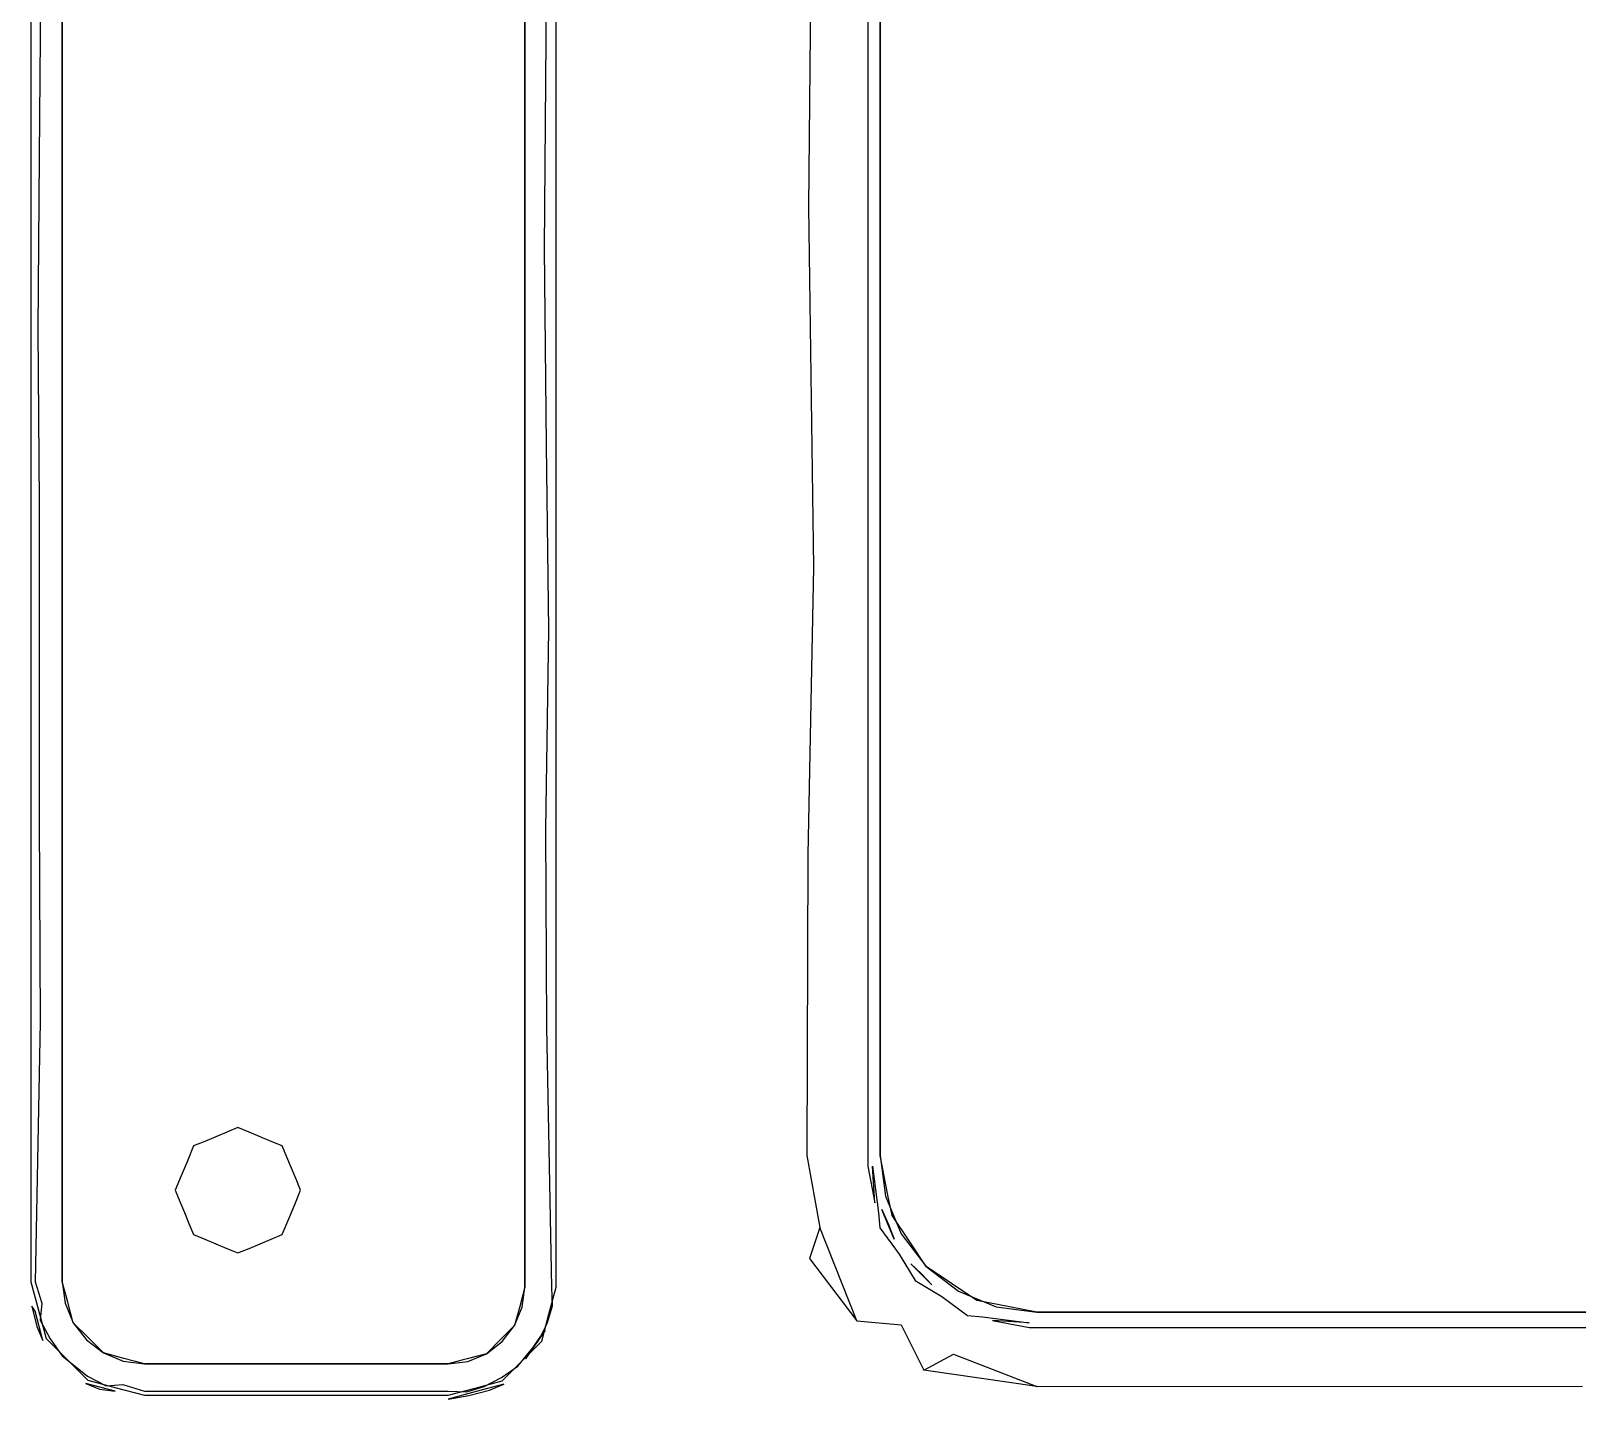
# Model space of a CAD drawing. Extents: x -23.2 to 18.8, y -18.4 to 11.3.
# Drawn here: x 2.6346 to 3.1277, y -0.4472 to -0.0108 of the extents above; entities that cross this region are included whole.
import ezdxf

# ---------------------------------------------------------------- set-up
doc = ezdxf.new("R2010")
doc.units = 0
doc.layers.add('FURNISHINGELEMENT', color=8, linetype='CONTINUOUS')

msp = doc.modelspace()

# ---------------------------------------------------------------- linework, layer by layer
at = {"layer": 'FURNISHINGELEMENT'}
for p, q in [((2.63458, 0.53418, 4.09996), (2.63458, -0.40976, 4.09996)), ((2.64458, 0.53418, 4.10996), (2.64458, -0.40976, 4.10996)), ((2.79209, -0.41153, 4.10996), (2.79209, 0.36576, 4.10996)), ((2.80209, -0.41153, 4.09996), (2.80209, 0.36576, 4.09996)), ((2.9054, 0.26048, 3.81737), (2.9054, -0.36952, 3.81737)), ((2.79209, 0.07428, 4.10996), (2.79209, -0.02288, 4.10996)), ((2.88388, 0.07509, 3.79847), (2.88254, -0.06693, 3.79634)), ((2.63791, 0.03271, 4.10741), (2.63719, -0.05091, 4.1067)), ((2.63791, 0.03271, 4.10741), (2.63719, -0.05091, 4.1067)), ((2.9054, -0.10805, 3.81737), (2.9054, 0.01085, 3.81737)), ((2.79842, -0.08014, 4.1077), (2.7991, 0.0069, 4.10709)), ((2.79842, -0.08014, 4.1077), (2.7991, 0.0069, 4.10709)), ((2.64458, -0.05578, 4.10996), (2.64458, 0.00321, 4.10996)), ((2.90144, 0.00281, 3.81731), (2.90144, -0.01108, 3.81731)), ((2.90144, -0.01108, 3.81731), (2.90144, -0.0158, 3.81731)), ((2.90144, -0.0158, 3.81731), (2.90144, -0.03246, 3.81731)), ((2.79209, -0.02288, 4.10996), (2.79209, -0.12004, 4.10996)), ((2.90144, -0.03246, 3.81731), (2.90144, -0.0344, 3.81731)), ((2.90144, -0.0344, 3.81731), (2.90144, -0.05301, 3.81731)), ((2.63719, -0.05091, 4.1067), (2.63678, -0.10614, 4.10621)), ((2.63719, -0.05091, 4.1067), (2.63678, -0.10614, 4.10621)), ((2.90144, -0.05301, 3.81731), (2.90144, -0.05384, 3.81731)), ((2.90144, -0.05384, 3.81731), (2.90144, -0.073, 3.81731)), ((2.64458, -0.11478, 4.10996), (2.64458, -0.05578, 4.10996)), ((2.88254, -0.06693, 3.79634), (2.88419, -0.18178, 3.79895)), ((2.90144, -0.073, 3.81731), (2.90144, -0.07523, 3.81731)), ((2.90144, -0.07523, 3.81731), (2.90144, -0.09299, 3.81731)), ((2.79905, -0.14292, 4.10714), (2.79842, -0.08014, 4.1077)), ((2.79905, -0.14292, 4.10714), (2.79842, -0.08014, 4.1077)), ((2.90144, -0.09299, 3.81731), (2.90144, -0.09383, 3.81731)), ((2.90144, -0.09383, 3.81731), (2.90144, -0.11244, 3.81731)), ((2.63678, -0.10614, 4.10621), (2.63724, -0.16132, 4.10676)), ((2.63678, -0.10614, 4.10621), (2.63724, -0.16132, 4.10676)), ((2.9054, -0.23878, 3.81737), (2.9054, -0.10805, 3.81737)), ((2.90144, -0.11244, 3.81731), (2.90144, -0.11299, 3.81731)), ((2.90144, -0.11299, 3.81731), (2.90144, -0.13104, 3.81731)), ((2.64458, -0.17378, 4.10996), (2.64458, -0.11478, 4.10996)), ((2.79209, -0.12004, 4.10996), (2.79209, -0.21721, 4.10996)), ((2.90144, -0.13104, 3.81731), (2.90144, -0.13298, 3.81731)), ((2.90144, -0.13298, 3.81731), (2.90144, -0.14965, 3.81731)), ((2.7998, -0.2018, 4.10633), (2.79905, -0.14292, 4.10714)), ((2.7998, -0.2018, 4.10633), (2.79905, -0.14292, 4.10714)), ((2.90144, -0.14965, 3.81731), (2.90144, -0.15297, 3.81731)), ((2.90144, -0.15297, 3.81731), (2.90144, -0.16825, 3.81731)), ((2.63724, -0.16132, 4.10676), (2.63726, -0.26176, 4.10677)), ((2.63724, -0.16132, 4.10676), (2.63726, -0.26176, 4.10677)), ((2.90144, -0.16825, 3.81731), (2.90144, -0.17297, 3.81731)), ((2.64458, -0.23277, 4.10996), (2.64458, -0.17378, 4.10996)), ((2.90144, -0.17297, 3.81731), (2.90144, -0.18685, 3.81731)), ((2.88419, -0.18178, 3.79895), (2.88232, -0.27356, 3.79598)), ((2.90144, -0.18685, 3.81731), (2.90144, -0.19296, 3.81731)), ((2.90144, -0.19296, 3.81731), (2.90144, -0.20546, 3.81731)), ((2.7988, -0.26552, 4.10738), (2.7998, -0.2018, 4.10633)), ((2.7988, -0.26552, 4.10738), (2.7998, -0.2018, 4.10633)), ((2.90144, -0.20546, 3.81731), (2.90144, -0.21296, 3.81731)), ((2.90144, -0.21296, 3.81731), (2.90144, -0.22406, 3.81731)), ((2.79209, -0.21721, 4.10996), (2.79209, -0.30111, 4.10996)), ((2.90144, -0.22406, 3.81731), (2.90144, -0.23295, 3.81731)), ((2.64458, -0.29177, 4.10996), (2.64458, -0.23277, 4.10996)), ((2.90144, -0.23295, 3.81731), (2.90144, -0.24267, 3.81731)), ((2.9054, -0.36952, 3.81737), (2.9054, -0.23878, 3.81737)), ((2.90144, -0.24267, 3.81731), (2.90144, -0.25294, 3.81731)), ((2.90144, -0.25294, 3.81731), (2.90144, -0.26127, 3.81731)), ((2.90144, -0.26127, 3.81731), (2.90144, -0.27294, 3.81731)), ((2.63726, -0.26176, 4.10677), (2.63751, -0.32695, 4.10703)), ((2.63726, -0.26176, 4.10677), (2.63751, -0.32695, 4.10703)), ((2.79916, -0.32871, 4.10703), (2.7988, -0.26552, 4.10738)), ((2.79916, -0.32871, 4.10703), (2.7988, -0.26552, 4.10738)), ((2.88232, -0.27356, 3.79598), (2.882, -0.36952, 3.79545)), ((2.90144, -0.27294, 3.81731), (2.90144, -0.27988, 3.81731)), ((2.90144, -0.27988, 3.81731), (2.90144, -0.29293, 3.81731)), ((2.64458, -0.35455, 4.10996), (2.64458, -0.29177, 4.10996)), ((2.90144, -0.29293, 3.81731), (2.90144, -0.29848, 3.81731)), ((2.90144, -0.29848, 3.81731), (2.90144, -0.31153, 3.81731)), ((2.79209, -0.30111, 4.10996), (2.79209, -0.35632, 4.10996)), ((2.90144, -0.31153, 3.81731), (2.90144, -0.31709, 3.81731)), ((2.90144, -0.31709, 3.81731), (2.90144, -0.33014, 3.81731)), ((2.63751, -0.32695, 4.10703), (2.63592, -0.40976, 4.10496)), ((2.63751, -0.32695, 4.10703), (2.63592, -0.40976, 4.10496)), ((2.80075, -0.41153, 4.10496), (2.79916, -0.32871, 4.10703)), ((2.80075, -0.41153, 4.10496), (2.79916, -0.32871, 4.10703)), ((2.90144, -0.33014, 3.81731), (2.90144, -0.33569, 3.81731)), ((2.90144, -0.33569, 3.81731), (2.90144, -0.35152, 3.81731)), ((2.64458, -0.40976, 4.10996), (2.64458, -0.35455, 4.10996)), ((2.90144, -0.35152, 3.81731), (2.90144, -0.3729, 3.81731)), ((2.79209, -0.35632, 4.10996), (2.79209, -0.41153, 4.10996)), ((2.69353, -0.36352, 3.48904), (2.68999, -0.36498, 3.48904)), ((2.69706, -0.36205, 3.48904), (2.69353, -0.36352, 3.48904)), ((2.7006, -0.36059, 3.48904), (2.69706, -0.36205, 3.48904)), ((2.70414, -0.36205, 3.48904), (2.7006, -0.36059, 3.48904)), ((2.70767, -0.36352, 3.48904), (2.70414, -0.36205, 3.48904)), ((2.71121, -0.36498, 3.48904), (2.70767, -0.36352, 3.48904)), ((2.68646, -0.36645, 3.48904), (2.68438, -0.37147, 3.48904)), ((2.68999, -0.36498, 3.48904), (2.68646, -0.36645, 3.48904)), ((2.71474, -0.36645, 3.48904), (2.71121, -0.36498, 3.48904)), ((2.71621, -0.36998, 3.48904), (2.71474, -0.36645, 3.48904)), ((2.882, -0.36952, 3.79545), (2.88622, -0.39241, 3.79633)), ((2.9079, -0.3821, 3.81737), (2.9054, -0.36952, 3.81737)), ((2.9054, -0.36952, 3.81737), (2.90711, -0.38246, 3.81737)), ((2.68438, -0.37147, 3.48904), (2.68249, -0.37603, 3.48904)), ((2.71767, -0.37352, 3.48904), (2.71621, -0.36998, 3.48904)), ((2.71914, -0.37705, 3.48904), (2.71767, -0.37352, 3.48904)), ((2.90144, -0.3729, 3.81731), (2.90377, -0.3846, 3.81731)), ((2.90377, -0.3846, 3.81731), (2.90294, -0.3729, 3.81881)), ((2.90294, -0.3729, 3.81881), (2.90487, -0.38781, 3.81877)), ((2.68249, -0.37603, 3.48904), (2.6806, -0.38059, 3.48904)), ((2.7206, -0.38059, 3.48904), (2.71914, -0.37705, 3.48904)), ((2.6806, -0.38059, 3.48904), (2.68206, -0.38412, 3.48904)), ((2.68206, -0.38412, 3.48904), (2.68353, -0.38766, 3.48904)), ((2.71871, -0.38515, 3.48904), (2.7206, -0.38059, 3.48904)), ((2.90711, -0.38246, 3.81737), (2.9121, -0.39452, 3.81737)), ((2.90921, -0.38865, 3.81737), (2.9079, -0.3821, 3.81737)), ((2.68353, -0.38766, 3.48904), (2.68499, -0.39119, 3.48904)), ((2.71682, -0.3897, 3.48904), (2.71871, -0.38515, 3.48904)), ((2.90487, -0.38781, 3.81877), (2.90536, -0.39261, 3.81731)), ((2.90989, -0.39617, 3.81837), (2.90594, -0.38667, 3.8184)), ((2.90594, -0.38667, 3.8184), (2.90813, -0.39146, 3.81731)), ((2.90989, -0.39617, 3.81837), (2.90594, -0.38667, 3.8184)), ((2.90594, -0.38667, 3.8184), (2.90813, -0.39146, 3.81731)), ((2.90989, -0.39617, 3.81837), (2.90594, -0.38667, 3.8184)), ((2.90594, -0.38667, 3.8184), (2.90813, -0.39146, 3.81731)), ((2.90989, -0.39617, 3.81837), (2.90594, -0.38667, 3.8184)), ((2.90594, -0.38667, 3.8184), (2.90813, -0.39146, 3.81731)), ((2.90989, -0.39617, 3.81837), (2.90594, -0.38667, 3.8184)), ((2.90594, -0.38667, 3.8184), (2.90813, -0.39146, 3.81731)), ((2.90989, -0.39617, 3.81837), (2.90594, -0.38667, 3.8184)), ((2.90594, -0.38667, 3.8184), (2.90813, -0.39146, 3.81731)), ((2.90989, -0.39617, 3.81837), (2.90594, -0.38667, 3.8184)), ((2.90594, -0.38667, 3.8184), (2.90813, -0.39146, 3.81731)), ((2.90989, -0.39617, 3.81837), (2.90594, -0.38667, 3.8184)), ((2.90594, -0.38667, 3.8184), (2.90813, -0.39146, 3.81731)), ((2.91463, -0.39676, 3.81737), (2.90921, -0.38865, 3.81737)), ((2.68499, -0.39119, 3.48904), (2.68646, -0.39473, 3.48904)), ((2.71474, -0.39473, 3.48904), (2.71682, -0.3897, 3.48904)), ((2.88622, -0.39241, 3.79633), (2.88292, -0.40235, 3.78332)), ((2.88622, -0.39241, 3.79633), (2.88292, -0.40235, 3.78332)), ((2.89796, -0.42221, 3.78697), (2.88622, -0.39241, 3.79633)), ((2.90536, -0.39261, 3.81731), (2.91153, -0.40093, 3.81881)), ((2.90813, -0.39146, 3.81731), (2.90989, -0.39617, 3.81837)), ((2.90813, -0.39146, 3.81731), (2.90989, -0.39617, 3.81837)), ((2.90813, -0.39146, 3.81731), (2.90989, -0.39617, 3.81837)), ((2.90813, -0.39146, 3.81731), (2.90989, -0.39617, 3.81837)), ((2.90813, -0.39146, 3.81731), (2.90989, -0.39617, 3.81837)), ((2.90813, -0.39146, 3.81731), (2.90989, -0.39617, 3.81837)), ((2.90813, -0.39146, 3.81731), (2.90989, -0.39617, 3.81837)), ((2.90813, -0.39146, 3.81731), (2.90989, -0.39617, 3.81837)), ((2.68646, -0.39473, 3.48904), (2.68999, -0.39619, 3.48904)), ((2.68999, -0.39619, 3.48904), (2.69353, -0.39766, 3.48904)), ((2.69353, -0.39766, 3.48904), (2.69706, -0.39912, 3.48904)), ((2.69706, -0.39912, 3.48904), (2.7006, -0.40059, 3.48904)), ((2.7006, -0.40059, 3.48904), (2.70414, -0.39912, 3.48904)), ((2.70414, -0.39912, 3.48904), (2.70767, -0.39766, 3.48904)), ((2.70767, -0.39766, 3.48904), (2.71121, -0.39619, 3.48904)), ((2.71121, -0.39619, 3.48904), (2.71474, -0.39473, 3.48904)), ((2.9121, -0.39452, 3.81737), (2.92005, -0.40487, 3.81737)), ((2.92005, -0.40487, 3.81737), (2.91463, -0.39676, 3.81737)), ((2.88292, -0.40235, 3.78332), (2.89796, -0.42221, 3.78697)), ((2.88292, -0.40235, 3.78332), (2.89796, -0.42221, 3.78697)), ((2.91153, -0.40093, 3.81881), (2.91653, -0.40932, 3.81731)), ((2.9219, -0.41071, 3.81835), (2.91523, -0.4041, 3.81838)), ((2.91523, -0.4041, 3.81838), (2.91865, -0.4072, 3.81731)), ((2.91865, -0.4072, 3.81731), (2.9219, -0.41071, 3.81835)), ((2.92816, -0.41029, 3.81737), (2.92005, -0.40487, 3.81737)), ((2.92005, -0.40487, 3.81737), (2.9304, -0.41282, 3.81737)), ((2.63458, -0.40976, 4.09996), (2.63701, -0.41882, 4.09996)), ((2.63592, -0.40976, 4.10496), (2.63804, -0.41664, 4.10684)), ((2.63592, -0.40976, 4.10496), (2.63804, -0.41664, 4.10684)), ((2.64458, -0.40976, 4.10996), (2.64547, -0.41655, 4.10996)), ((2.64589, -0.41465, 4.10996), (2.64458, -0.40976, 4.10996)), ((2.79209, -0.41153, 4.10996), (2.79045, -0.41764, 4.10996)), ((2.79125, -0.41786, 4.10996), (2.79209, -0.41153, 4.10996)), ((2.79978, -0.42014, 4.09996), (2.80209, -0.41153, 4.09996)), ((2.80096, -0.41749, 4.10336), (2.80075, -0.41153, 4.10496)), ((2.80096, -0.41749, 4.10336), (2.80075, -0.41153, 4.10496)), ((2.91653, -0.40932, 3.81731), (2.9251, -0.41446, 3.81881)), ((2.93627, -0.41571, 3.81737), (2.92816, -0.41029, 3.81737)), ((2.9304, -0.41282, 3.81737), (2.94246, -0.41781, 3.81737)), ((2.63589, -0.41912, 4.09996), (2.63484, -0.41752, 4.0989)), ((2.63484, -0.41752, 4.0989), (2.6365, -0.42402, 4.0992)), ((2.63839, -0.42848, 4.09996), (2.63589, -0.41912, 4.09996)), ((2.63701, -0.41882, 4.09996), (2.63943, -0.42788, 4.09996)), ((2.63804, -0.41664, 4.10684), (2.63756, -0.42203, 4.10385)), ((2.63804, -0.41664, 4.10684), (2.63756, -0.42203, 4.10385)), ((2.64547, -0.41655, 4.10996), (2.64809, -0.42288, 4.10996)), ((2.64634, -0.41632, 4.10996), (2.64589, -0.41465, 4.10996)), ((2.64809, -0.42288, 4.10996), (2.64634, -0.41632, 4.10996)), ((2.79045, -0.41764, 4.10996), (2.78881, -0.42376, 4.10996)), ((2.78881, -0.42376, 4.10996), (2.79125, -0.41786, 4.10996)), ((2.79924, -0.42305, 4.1039), (2.80096, -0.41749, 4.10336)), ((2.79924, -0.42305, 4.1039), (2.80096, -0.41749, 4.10336)), ((2.9251, -0.41446, 3.81881), (2.93323, -0.42048, 3.81731)), ((2.94282, -0.41702, 3.81737), (2.93627, -0.41571, 3.81737)), ((2.94246, -0.41781, 3.81737), (2.9554, -0.41952, 3.81737)), ((2.9554, -0.41952, 3.81737), (2.94282, -0.41702, 3.81737)), ((2.6365, -0.42402, 4.0992), (2.63839, -0.42848, 4.09996)), ((2.63756, -0.42203, 4.10385), (2.64067, -0.42797, 4.10435)), ((2.63756, -0.42203, 4.10385), (2.64067, -0.42797, 4.10435)), ((2.64809, -0.42288, 4.10996), (2.65226, -0.42831, 4.10996)), ((2.65289, -0.42768, 4.10996), (2.64809, -0.42288, 4.10996)), ((2.78881, -0.42376, 4.10996), (2.78433, -0.42824, 4.10996)), ((2.78492, -0.42883, 4.10996), (2.78881, -0.42376, 4.10996)), ((2.79643, -0.42861, 4.10427), (2.79924, -0.42305, 4.1039)), ((2.79643, -0.42861, 4.10427), (2.79924, -0.42305, 4.1039)), ((2.79747, -0.42876, 4.09996), (2.79978, -0.42014, 4.09996)), ((2.89796, -0.42221, 3.78697), (2.91207, -0.42348, 3.80193)), ((2.91207, -0.42348, 3.80193), (2.91937, -0.438, 3.78814)), ((2.93323, -0.42048, 3.81731), (2.93802, -0.421, 3.81877)), ((2.93802, -0.421, 3.81877), (2.95294, -0.4229, 3.81881)), ((2.95294, -0.4229, 3.81881), (2.94125, -0.42208, 3.81731)), ((2.94125, -0.42208, 3.81731), (2.95294, -0.4244, 3.81731)), ((3.06243, -0.41952, 3.81737), (2.9554, -0.41952, 3.81737)), ((2.9554, -0.41952, 3.81737), (4.64436, -0.41952, 3.81737)), ((3.16946, -0.41952, 3.81737), (3.06243, -0.41952, 3.81737)), ((2.63943, -0.42788, 4.09996), (2.64606, -0.43451, 4.09996)), ((2.64067, -0.42797, 4.10435), (2.64452, -0.43337, 4.10411)), ((2.64067, -0.42797, 4.10435), (2.64452, -0.43337, 4.10411)), ((2.65226, -0.42831, 4.10996), (2.6577, -0.43248, 4.10996)), ((2.6577, -0.43248, 4.10996), (2.65289, -0.42768, 4.10996)), ((2.78433, -0.42824, 4.10996), (2.77985, -0.43272, 4.10996)), ((2.77985, -0.43272, 4.10996), (2.78492, -0.42883, 4.10996)), ((2.78987, -0.43667, 4.1041), (2.79643, -0.42861, 4.10427)), ((2.78987, -0.43667, 4.1041), (2.79643, -0.42861, 4.10427)), ((2.79116, -0.43507, 4.09996), (2.79747, -0.42876, 4.09996)), ((2.79861, -0.42518, 4.101), (2.79232, -0.4344, 4.10086)), ((2.79861, -0.42518, 4.101), (2.79232, -0.4344, 4.10086)), ((2.79232, -0.4344, 4.10086), (2.79643, -0.42816, 4.09996)), ((2.79232, -0.4344, 4.10086), (2.79643, -0.42816, 4.09996)), ((2.79643, -0.42816, 4.09996), (2.79861, -0.42518, 4.101)), ((2.79643, -0.42816, 4.09996), (2.79861, -0.42518, 4.101)), ((2.95294, -0.4244, 3.81731), (2.97432, -0.4244, 3.81731)), ((2.97432, -0.4244, 3.81731), (2.99571, -0.4244, 3.81731)), ((2.99571, -0.4244, 3.81731), (3.01709, -0.4244, 3.81731)), ((3.01709, -0.4244, 3.81731), (3.03847, -0.4244, 3.81731)), ((3.03847, -0.4244, 3.81731), (3.05985, -0.4244, 3.81731)), ((3.05985, -0.4244, 3.81731), (3.08124, -0.4244, 3.81731)), ((3.08124, -0.4244, 3.81731), (3.10262, -0.4244, 3.81731)), ((3.10262, -0.4244, 3.81731), (3.124, -0.4244, 3.81731)), ((3.124, -0.4244, 3.81731), (3.13979, -0.4244, 3.81731)), ((2.64452, -0.43337, 4.10411), (2.6526, -0.43991, 4.10435)), ((2.64452, -0.43337, 4.10411), (2.6526, -0.43991, 4.10435)), ((2.6577, -0.43248, 4.10996), (2.66402, -0.4351, 4.10996)), ((2.66425, -0.43424, 4.10996), (2.6577, -0.43248, 4.10996)), ((2.77985, -0.43272, 4.10996), (2.77373, -0.43436, 4.10996)), ((2.77395, -0.43516, 4.10996), (2.77985, -0.43272, 4.10996)), ((2.91937, -0.438, 3.78814), (2.92877, -0.43289, 3.80259)), ((2.91937, -0.438, 3.78814), (2.92877, -0.43289, 3.80259)), ((2.92877, -0.43289, 3.80259), (2.9554, -0.44323, 3.79494)), ((2.92877, -0.43289, 3.80259), (2.9554, -0.44323, 3.79494)), ((2.64606, -0.43451, 4.09996), (2.6527, -0.44114, 4.09996)), ((2.66402, -0.4351, 4.10996), (2.67081, -0.43599, 4.10996)), ((2.67081, -0.43599, 4.10996), (2.66425, -0.43424, 4.10996)), ((2.67081, -0.43599, 4.10996), (2.76762, -0.43599, 4.10996)), ((2.76762, -0.43599, 4.10996), (2.67081, -0.43599, 4.10996)), ((2.77202, -0.43481, 4.10996), (2.76762, -0.43599, 4.10996)), ((2.76762, -0.43599, 4.10996), (2.77395, -0.43516, 4.10996)), ((2.77373, -0.43436, 4.10996), (2.77202, -0.43481, 4.10996)), ((2.7847, -0.44033, 4.10427), (2.78987, -0.43667, 4.1041)), ((2.7847, -0.44033, 4.10427), (2.78987, -0.43667, 4.1041)), ((2.78485, -0.44138, 4.09996), (2.79116, -0.43507, 4.09996)), ((2.9554, -0.44323, 3.79494), (2.91937, -0.438, 3.78814)), ((2.66145, -0.44469, 4.09996), (2.6521, -0.44218, 4.09996)), ((2.6521, -0.44218, 4.09996), (2.65647, -0.44403, 4.09919)), ((2.6526, -0.43991, 4.10435), (2.65854, -0.44302, 4.10385)), ((2.6526, -0.43991, 4.10435), (2.65854, -0.44302, 4.10385)), ((2.6527, -0.44114, 4.09996), (2.66175, -0.44357, 4.09996)), ((2.65854, -0.44302, 4.10385), (2.66393, -0.44253, 4.10684)), ((2.65854, -0.44302, 4.10385), (2.66393, -0.44253, 4.10684)), ((2.66175, -0.44357, 4.09996), (2.67081, -0.44599, 4.09996)), ((2.66393, -0.44253, 4.10684), (2.67081, -0.44465, 4.10496)), ((2.66393, -0.44253, 4.10684), (2.67081, -0.44465, 4.10496)), ((2.76762, -0.44599, 4.09996), (2.77623, -0.44369, 4.09996)), ((2.77358, -0.44483, 4.10347), (2.77914, -0.44315, 4.1039)), ((2.77358, -0.44483, 4.10347), (2.77914, -0.44315, 4.1039)), ((2.77623, -0.44369, 4.09996), (2.78485, -0.44138, 4.09996)), ((2.78545, -0.44242, 4.09996), (2.77653, -0.4448, 4.09996)), ((2.78545, -0.44242, 4.09996), (2.77653, -0.4448, 4.09996)), ((2.78545, -0.44242, 4.09996), (2.77653, -0.4448, 4.09996)), ((2.78545, -0.44242, 4.09996), (2.77653, -0.4448, 4.09996)), ((2.78545, -0.44242, 4.09996), (2.77653, -0.4448, 4.09996)), ((2.77914, -0.44315, 4.1039), (2.7847, -0.44033, 4.10427)), ((2.77914, -0.44315, 4.1039), (2.7847, -0.44033, 4.10427)), ((2.78079, -0.44437, 4.09919), (2.78545, -0.44242, 4.09996)), ((2.78079, -0.44437, 4.09919), (2.78545, -0.44242, 4.09996)), ((2.78079, -0.44437, 4.09919), (2.78545, -0.44242, 4.09996)), ((2.78079, -0.44437, 4.09919), (2.78545, -0.44242, 4.09996)), ((2.78079, -0.44437, 4.09919), (2.78545, -0.44242, 4.09996)), ((2.9554, -0.44323, 3.79494), (3.12944, -0.44309, 3.79516)), ((2.65647, -0.44403, 4.09919), (2.66145, -0.44469, 4.09996)), ((2.67081, -0.44465, 4.10496), (2.76762, -0.44465, 4.10496)), ((2.67081, -0.44465, 4.10496), (2.76762, -0.44465, 4.10496)), ((2.67081, -0.44599, 4.09996), (2.76762, -0.44599, 4.09996)), ((2.76762, -0.44465, 4.10496), (2.77358, -0.44483, 4.10347)), ((2.76762, -0.44465, 4.10496), (2.77358, -0.44483, 4.10347)), ((2.77653, -0.4448, 4.09996), (2.76762, -0.44719, 4.09996)), ((2.77653, -0.4448, 4.09996), (2.76762, -0.44719, 4.09996)), ((2.77653, -0.4448, 4.09996), (2.76762, -0.44719, 4.09996)), ((2.77653, -0.4448, 4.09996), (2.76762, -0.44719, 4.09996)), ((2.77653, -0.4448, 4.09996), (2.76762, -0.44719, 4.09996)), ((2.76762, -0.44719, 4.09996), (2.77421, -0.44605, 4.09897)), ((2.76762, -0.44719, 4.09996), (2.77421, -0.44605, 4.09897)), ((2.76762, -0.44719, 4.09996), (2.77421, -0.44605, 4.09897)), ((2.76762, -0.44719, 4.09996), (2.77421, -0.44605, 4.09897)), ((2.76762, -0.44719, 4.09996), (2.77421, -0.44605, 4.09897)), ((2.77421, -0.44605, 4.09897), (2.78079, -0.44437, 4.09919)), ((2.77421, -0.44605, 4.09897), (2.78079, -0.44437, 4.09919)), ((2.77421, -0.44605, 4.09897), (2.78079, -0.44437, 4.09919)), ((2.77421, -0.44605, 4.09897), (2.78079, -0.44437, 4.09919)), ((2.77421, -0.44605, 4.09897), (2.78079, -0.44437, 4.09919))]:
    msp.add_line(p, q, dxfattribs=at)

doc.saveas('drawing.dxf')
